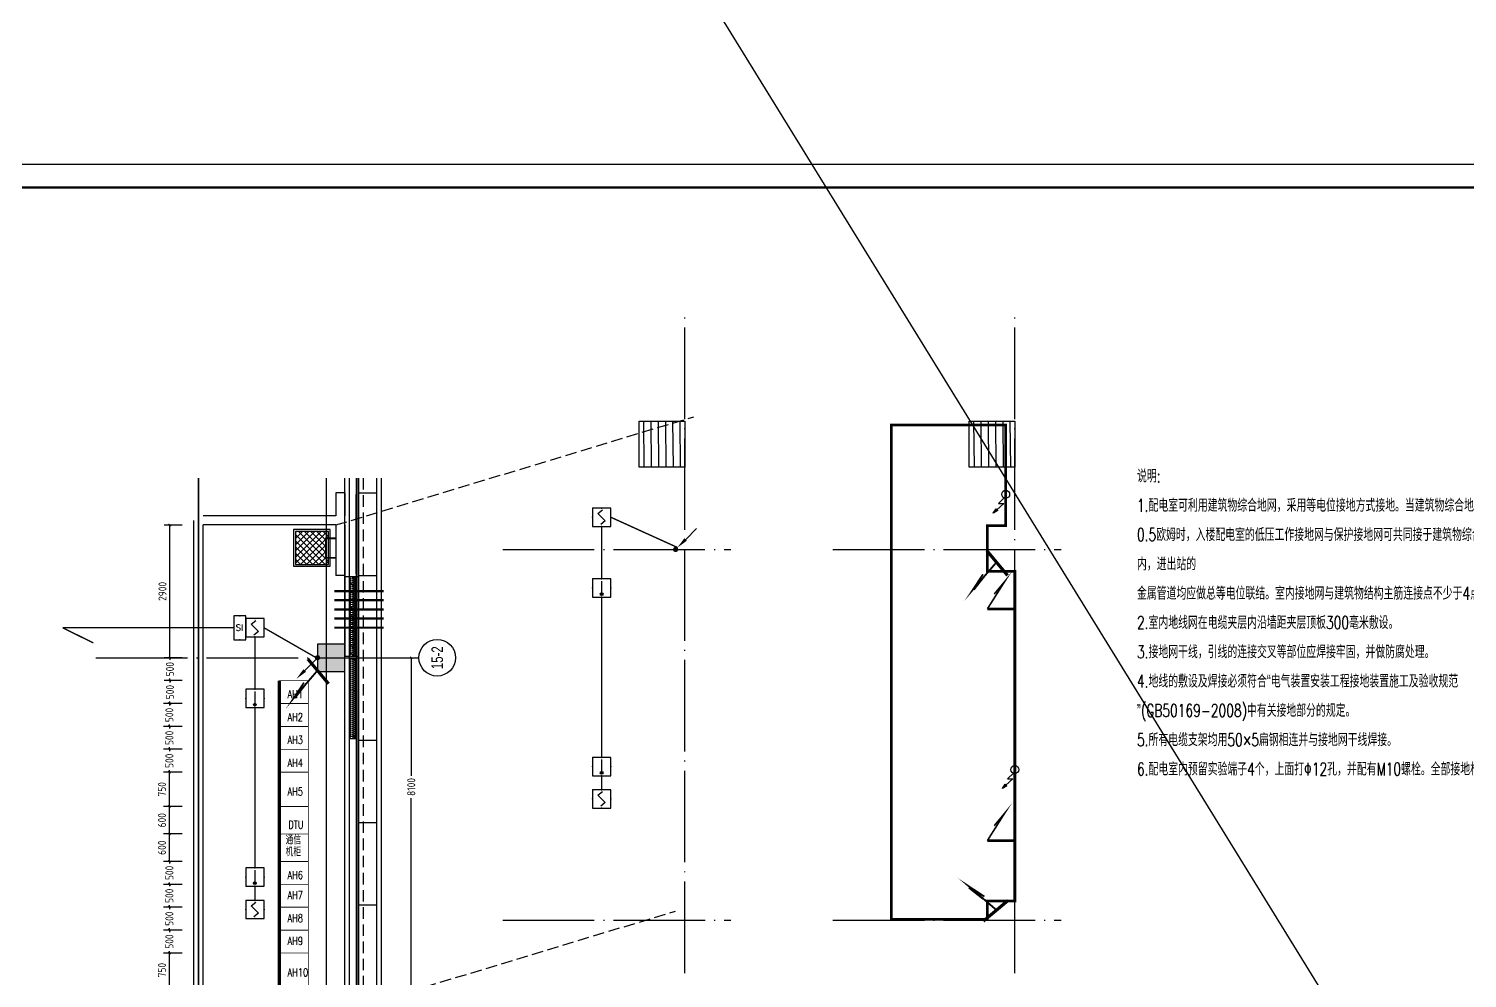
# Model space of a CAD drawing. Extents: x 115799 to 952918, y -190076 to 200966.
# Drawn here: x 905114 to 936560, y 90448 to 111188 of the extents above; entities that cross this region are included whole.
import ezdxf
from ezdxf.enums import TextEntityAlignment as Align

# ---------------------------------------------------------------- set-up
doc = ezdxf.new("R2010")
doc.units = 0
doc.header["$LTSCALE"] = 1000
doc.header["$MEASUREMENT"] = 0
for name, pattern in [('$0$DASH', [0.35, 0.25, -0.1]), ('CACHE', [0.375, 0.25, -0.125]), ('CENTER', [2, 1.25, -0.25, 0.25, -0.25]), ('DASHDOT', [1, 0.5, -0.25, 0, -0.25]), ('DIVIDE', [1.25, 0.5, -0.25, 0, -0.25, 0, -0.25]), ('DOTE', [2.42, 2, -0.2, 0.02, -0.2])]:
    doc.linetypes.add(name, pattern=pattern)
for name, color, linetype in [('00-图签', 7, 'Continuous'), ('01-标注_尺寸', 124, 'Continuous'), ('01-标注_轴线坐标', 132, 'Continuous'), ('02-TEXT_轴号', 7, 'Continuous'), ('15#楼幕墙$0$A-C_玻璃幕墙', 140, 'Continuous'), ('15#楼幕墙$0$A-TECH_结构', 21, 'Continuous'), ('15#楼幕墙$0$A-金属背板', 30, 'Continuous'), ('A-O_散水', 134, 'Continuous'), ('A-TECH_结构', 21, 'Continuous'), ('A_AXIS-轴线', 1, 'DOTE'), ('A_STR-砌块墙', 121, 'Continuous'), ('A_STR-砼柱', 51, 'Continuous'), ('AXIS_TEXT', 7, 'Continuous'), ('C', 4, 'DASHDOT'), ('CZX', 60, 'Continuous'), ('EQUIP-消防', 3, 'Continuous'), ('GDXT', 3, 'Continuous'), ('GRD', 12, 'Continuous'), ('LGTDIM', 7, 'Continuous'), ('LVTRY', 6, 'Continuous'), ('LWIRE', 4, 'Continuous'), ('PUB_HATCH', 8, 'Continuous'), ('WINDOW', 2, 'Continuous'), ('WIRE-消防', 1, 'TG_FS'), ('WIRE-消防电源', 2, 'TG_FC'), ('接地', 4, 'Continuous'), ('看线', 241, 'Continuous'), ('集水坑&', 6, 'Continuous')]:
    doc.layers.add(name, color=color, linetype=linetype)
doc.layers.add('00-防烟分区', color=152, linetype='Continuous', plot=False)
doc.layers.add('000套内', color=226, linetype='Continuous', lineweight=30, plot=False)
doc.layers.add('biaozhu', color=7, linetype='Continuous', lineweight=13)
doc.layers.add('ddl0.25', color=6, linetype='Continuous', lineweight=25)
doc.styles.add('_TCH_AXIS', font='')
doc.styles.add('_TEL_DIM', font='SIMPLEX.shx', dxfattribs={"width": 0.8, "height": 3.5, "bigfont": 'jd.shx'})
doc.styles.add('COMPLEX', font='COMPLEX')
doc.styles.get("Standard").update_dxf_attribs({"font": 'gbenor.shx', "bigfont": 'gbcbig.shx'})
doc.styles.add('TG_LINETYPE', font='SIMPLEX', dxfattribs={"width": 0.8, "height": 3, "bigfont": 'HZTXT'})
doc.styles.add('长仿宋', font='complex.shx', dxfattribs={"width": 0.7, "bigfont": 'jd.shx'})
doc.styles.get('_TCH_AXIS').set_extended_font_data('FZXiHei I-Z08S')
doc.linetypes.add('TG_FC', pattern='A,2,-0.6,["FC",TG_LINETYPE,S=0.1,R=0,X=-0.52,Y=-0.15],0', length=2.6)
doc.linetypes.add('TG_FS', pattern='A,2,-0.6,["FS",TG_LINETYPE,S=0.1,R=0,X=-0.52,Y=-0.15],0', length=2.6)
doc.dimstyles.get("Standard").update_dxf_attribs({"dimscale": 100, "dimtxt": 3.5, "dimasz": 1, "dimexe": 2.5, "dimexo": 3, "dimgap": 1.5, "dimtad": 1, "dimdec": 0, "dimzin": 0, "dimdsep": 46, "dimtxsty": 'Standard', "dimblk": 'ARCHTICK', "dimcen": 0.09, "dimadec": 0, "dimazin": 0, "dimtfac": 1, "dimtdec": 0, "dimtix": 1, "dimtmove": 2, "dimatfit": 3, "dimfxl": 0, "dimtolj": 1, "dimtzin": 0, "dimarcsym": 0})
pattern_1 = [(315, (923317.25, 1495294.82), (67.351921, 67.351921), []), (45, (923317.25, 1495294.82), (-67.351921, 67.351921), [])]

# ---------------------------------------------------------------- blocks, each defined once
blk = doc.blocks.new('_FZH')
blk.add_lwpolyline([(-0.5, -0.5), (0.5, -0.5), (0.5, 0.5), (-0.5, 0.5)], close=True)
at = {"layer": 'PUB_HATCH'}
blk.add_solid([(-0.5, -0.5), (0.5, -0.5), (-0.5, 0.5), (0.5, 0.5)], dxfattribs=at)
blk = doc.blocks.new('_AXISO')
blk.add_circle((0, 0), 0.5)
at = {"layer": 'AXIS_TEXT', "style": 'COMPLEX', "width": 1.041667}
blk.add_attdef('A', text='', height=0.56, dxfattribs=at).set_placement((-0.25, -0.28), (0.25, -0.28), align=Align.FIT)
blk = doc.blocks.new('15#楼幕墙$0$$LinePat$岩棉板')
at = {"color": 0}
for p, q in [((0, -17), (12, -67)), ((12, -67), (24, -17))]:
    blk.add_line(p, q, dxfattribs=at)
for centre, start, end in [((12, -17), 0, 180), ((0, -67), 270, 0), ((24, -67), 180, 270)]:
    blk.add_arc(centre, 12, start, end, dxfattribs=at)
at = {"layer": 'Defpoints'}
blk.add_point((0, 0), dxfattribs=at)
at = {"layer": 'Defpoints', "color": 0}
blk.add_point((24, -84), dxfattribs=at)
blk = doc.blocks.new('15#楼幕墙$0$保温板')
blk.add_lwpolyline([(0, 20), (1735, 20), (1735, 170), (0, 170)], close=True)
at = {"color": 8, "xscale": 1.80729166516059, "yscale": 1.782568518697715, "zscale": 1.782568518697715}
for p in [(0, 170), (43.375, 170), (86.75, 170), (130.125, 170), (173.5, 170), (216.875, 170), (260.25, 170), (303.625, 170), (347, 170), (390.375, 170), (433.75, 170), (477.125, 170), (520.5, 170), (563.875, 170), (607.25, 170), (650.625, 170), (694, 170), (737.375, 170), (780.75, 170), (824.125, 170), (867.5, 170), (910.875, 170), (954.25, 170), (997.625, 170), (1041, 170), (1084.375, 170), (1127.75, 170), (1171.125, 170), (1214.5, 170), (1257.875, 170), (1301.25, 170), (1344.625, 170), (1388, 170), (1431.375, 170), (1474.75, 170), (1518.125, 170), (1561.5, 170), (1604.875, 170), (1648.25, 170), (1691.625, 170)]:
    blk.add_blockref('15#楼幕墙$0$$LinePat$岩棉板', p, dxfattribs=at)
blk = doc.blocks.new('15#楼幕墙$0$百叶窗-1')
h = blk.add_hatch()
h.set_pattern_fill('ANSI31', color=0, scale=50)
h.set_pattern_definition([(45, (-453853.54, 107861.506), (-56.126601, 56.126601), [])])
h.paths.add_polyline_path([(800, 100), (800, 200), (-350, 200), (-350, 100)])
at = {"color": 0}
blk.add_lwpolyline([(-350, 0), (800, 0), (800, 300), (-350, 300)], close=True, dxfattribs=at)
for points in [[(800, 200), (-350, 200)], [(800, 100), (-350, 100)]]:
    blk.add_lwpolyline(points, dxfattribs=at)
blk = doc.blocks.new('_ArchTick')
at = {"color": 0, "linetype": 'ByBlock', "const_width": 0.4}
blk.add_lwpolyline([(-0.5, -0.5), (0.5, 0.5)], dxfattribs=at)
blk = doc.blocks.new('*D129')
at = {"color": 0, "lineweight": -2, "transparency": 16777216}
for p, q in [((912976, 97448), (913601, 97448)), ((913476, 97448), (913476, 94869)), ((913476, 89348), (913476, 94384)), ((912976, 89348), (913601, 89348))]:
    blk.add_line(p, q, dxfattribs=at)
at = {"layer": 'Defpoints', "color": 0, "transparency": 16777216}
for p in [(912826, 97448), (913476, 97448), (912826, 89348)]:
    blk.add_point(p, dxfattribs=at)
at = {"color": 0, "lineweight": -2, "transparency": 16777216, "xscale": 50, "yscale": 50, "zscale": 50}
for p, rotation in [((913476, 97448), 90), ((913476, 89348), 270)]:
    blk.add_blockref('_ArchTick', p, dxfattribs=dict(at, rotation=rotation))
at = {"color": 0, "transparency": 16777216, "insert": (913476, 94626), "char_height": 175, "attachment_point": 5, "rotation": 90}
blk.add_mtext('\\A1;8100', dxfattribs=at)
blk = doc.blocks.new('人孔')
at = {"layer": 'LVTRY'}
h = blk.add_hatch(dxfattribs=at)
h.set_pattern_fill('ANSI37', color=0, scale=30, angle=-90, style=0)
h.set_pattern_definition(pattern_1)
h.paths.add_polyline_path([(1451379, 353312), (1451379, 352592), (1451519, 352592), (1451519, 352657), (1451960, 352657), (1451960, 352592), (1452099, 352592), (1452099, 353312)])
h = blk.add_hatch(dxfattribs=at)
h.set_pattern_fill('ANSI37', color=0, scale=30, angle=-90, style=0)
h.set_pattern_definition(pattern_1)
h.paths.add_polyline_path([(1451379, 353312), (1451379, 352592), (1451519, 352592), (1451519, 352657), (1451960, 352657), (1451960, 352592), (1452099, 352592), (1452099, 353312)])
at = {"layer": 'LVTRY', "color": 0}
for p, q in [((1451519, 352657), (1451519, 352430)), ((1451519, 352657), (1451960, 352657)), ((1451519, 352657), (1451519, 352430)), ((1451519, 352657), (1451960, 352657)), ((1451532, 352645), (1451532, 352430)), ((1451532, 352645), (1451947, 352645)), ((1451532, 352645), (1451532, 352430)), ((1451532, 352645), (1451947, 352645)), ((1451947, 352645), (1451947, 352430)), ((1451947, 352645), (1451947, 352430)), ((1451960, 352657), (1451960, 352430)), ((1451960, 352657), (1451960, 352430))]:
    blk.add_line(p, q, dxfattribs=at)
for points in [[(1452139, 353352), (1452139, 352552), (1451339, 352552), (1451339, 353352)], [(1452139, 353352), (1452139, 352552), (1451339, 352552), (1451339, 353352)], [(1452099, 353312), (1452099, 352592), (1451379, 352592), (1451379, 353312)], [(1452099, 353312), (1452099, 352592), (1451379, 352592), (1451379, 353312)]]:
    blk.add_lwpolyline(points, close=True, dxfattribs=at)
blk = doc.blocks.new('*D132')
at = {"color": 0, "lineweight": -2, "transparency": 16777216}
for p, q in [((908471, 90998), (908063, 90998)), ((908188, 90248), (908188, 90998)), ((908471, 90248), (908063, 90248))]:
    blk.add_line(p, q, dxfattribs=at)
at = {"layer": 'Defpoints', "color": 0, "transparency": 16777216}
for p in [(908188, 90998), (908621, 90998), (908621, 90248)]:
    blk.add_point(p, dxfattribs=at)
at = {"color": 0, "lineweight": -2, "transparency": 16777216, "xscale": 50, "yscale": 50, "zscale": 50}
for p, rotation in [((908188, 90998), 90), ((908188, 90248), 270)]:
    blk.add_blockref('_ArchTick', p, dxfattribs=dict(at, rotation=rotation))
at = {"color": 0, "transparency": 16777216, "insert": (908025, 90624), "char_height": 175, "attachment_point": 5, "rotation": 90}
blk.add_mtext('\\A1;750', dxfattribs=at)
blk = doc.blocks.new('*D133')
at = {"color": 0, "lineweight": -2, "transparency": 16777216}
for p, q in [((908471, 91498), (908063, 91498)), ((908188, 91498), (908188, 91455)), ((908471, 90998), (908063, 90998)), ((908188, 90998), (908188, 91042))]:
    blk.add_line(p, q, dxfattribs=at)
at = {"layer": 'Defpoints', "color": 0, "transparency": 16777216}
for p in [(908188, 91498), (908621, 91498), (908621, 90998)]:
    blk.add_point(p, dxfattribs=at)
at = {"color": 0, "lineweight": -2, "transparency": 16777216, "xscale": 50, "yscale": 50, "zscale": 50}
for p, rotation in [((908188, 91498), 90), ((908188, 90998), 270)]:
    blk.add_blockref('_ArchTick', p, dxfattribs=dict(at, rotation=rotation))
at = {"color": 0, "transparency": 16777216, "insert": (908188, 91248), "char_height": 175, "attachment_point": 5, "rotation": 90}
blk.add_mtext('\\A1;500', dxfattribs=at)
blk = doc.blocks.new('*D134')
at = {"color": 0, "lineweight": -2, "transparency": 16777216}
for p, q in [((908471, 91998), (908063, 91998)), ((908188, 91998), (908188, 91955)), ((908188, 91498), (908188, 91542)), ((908471, 91498), (908063, 91498))]:
    blk.add_line(p, q, dxfattribs=at)
at = {"layer": 'Defpoints', "color": 0, "transparency": 16777216}
for p in [(908188, 91998), (908621, 91998), (908621, 91498)]:
    blk.add_point(p, dxfattribs=at)
at = {"color": 0, "lineweight": -2, "transparency": 16777216, "xscale": 50, "yscale": 50, "zscale": 50}
for p, rotation in [((908188, 91998), 90), ((908188, 91498), 270)]:
    blk.add_blockref('_ArchTick', p, dxfattribs=dict(at, rotation=rotation))
at = {"color": 0, "transparency": 16777216, "insert": (908188, 91748), "char_height": 175, "attachment_point": 5, "rotation": 90}
blk.add_mtext('\\A1;500', dxfattribs=at)
blk = doc.blocks.new('*D135')
at = {"color": 0, "lineweight": -2, "transparency": 16777216}
for p, q in [((908471, 92498), (908063, 92498)), ((908188, 92498), (908188, 92455)), ((908471, 91998), (908063, 91998)), ((908188, 91998), (908188, 92042))]:
    blk.add_line(p, q, dxfattribs=at)
at = {"layer": 'Defpoints', "color": 0, "transparency": 16777216}
for p in [(908188, 92498), (908621, 92498), (908621, 91998)]:
    blk.add_point(p, dxfattribs=at)
at = {"color": 0, "lineweight": -2, "transparency": 16777216, "xscale": 50, "yscale": 50, "zscale": 50}
for p, rotation in [((908188, 92498), 90), ((908188, 91998), 270)]:
    blk.add_blockref('_ArchTick', p, dxfattribs=dict(at, rotation=rotation))
at = {"color": 0, "transparency": 16777216, "insert": (908188, 92248), "char_height": 175, "attachment_point": 5, "rotation": 90}
blk.add_mtext('\\A1;500', dxfattribs=at)
blk = doc.blocks.new('*D136')
at = {"color": 0, "lineweight": -2, "transparency": 16777216}
for p, q in [((908471, 92998), (908063, 92998)), ((908188, 92998), (908188, 92955)), ((908471, 92498), (908063, 92498)), ((908188, 92498), (908188, 92542))]:
    blk.add_line(p, q, dxfattribs=at)
at = {"layer": 'Defpoints', "color": 0, "transparency": 16777216}
for p in [(908188, 92998), (908621, 92998), (908621, 92498)]:
    blk.add_point(p, dxfattribs=at)
at = {"color": 0, "lineweight": -2, "transparency": 16777216, "xscale": 50, "yscale": 50, "zscale": 50}
for p, rotation in [((908188, 92998), 90), ((908188, 92498), 270)]:
    blk.add_blockref('_ArchTick', p, dxfattribs=dict(at, rotation=rotation))
at = {"color": 0, "transparency": 16777216, "insert": (908188, 92748), "char_height": 175, "attachment_point": 5, "rotation": 90}
blk.add_mtext('\\A1;500', dxfattribs=at)
blk = doc.blocks.new('*D137')
at = {"color": 0, "lineweight": -2, "transparency": 16777216}
for p, q in [((908471, 93598), (908063, 93598)), ((908188, 92998), (908188, 93598)), ((908471, 92998), (908063, 92998))]:
    blk.add_line(p, q, dxfattribs=at)
at = {"layer": 'Defpoints', "color": 0, "transparency": 16777216}
for p in [(908188, 93598), (908621, 93598), (908621, 92998)]:
    blk.add_point(p, dxfattribs=at)
at = {"color": 0, "lineweight": -2, "transparency": 16777216, "xscale": 50, "yscale": 50, "zscale": 50}
for p, rotation in [((908188, 93598), 90), ((908188, 92998), 270)]:
    blk.add_blockref('_ArchTick', p, dxfattribs=dict(at, rotation=rotation))
at = {"color": 0, "transparency": 16777216, "insert": (908025, 93299), "char_height": 175, "attachment_point": 5, "rotation": 90}
blk.add_mtext('\\A1;600', dxfattribs=at)
blk = doc.blocks.new('*D138')
at = {"color": 0, "lineweight": -2, "transparency": 16777216}
for p, q in [((908471, 94198), (908063, 94198)), ((908188, 93598), (908188, 94198)), ((908471, 93598), (908063, 93598))]:
    blk.add_line(p, q, dxfattribs=at)
at = {"layer": 'Defpoints', "color": 0, "transparency": 16777216}
for p in [(908188, 94198), (908621, 94198), (908621, 93598)]:
    blk.add_point(p, dxfattribs=at)
at = {"color": 0, "lineweight": -2, "transparency": 16777216, "xscale": 50, "yscale": 50, "zscale": 50}
for p, rotation in [((908188, 94198), 90), ((908188, 93598), 270)]:
    blk.add_blockref('_ArchTick', p, dxfattribs=dict(at, rotation=rotation))
at = {"color": 0, "transparency": 16777216, "insert": (908025, 93899), "char_height": 175, "attachment_point": 5, "rotation": 90}
blk.add_mtext('\\A1;600', dxfattribs=at)
blk = doc.blocks.new('*D139')
at = {"color": 0, "lineweight": -2, "transparency": 16777216}
for p, q in [((908471, 94948), (908063, 94948)), ((908188, 94198), (908188, 94948)), ((908471, 94198), (908063, 94198))]:
    blk.add_line(p, q, dxfattribs=at)
at = {"layer": 'Defpoints', "color": 0, "transparency": 16777216}
for p in [(908188, 94948), (908621, 94948), (908621, 94198)]:
    blk.add_point(p, dxfattribs=at)
at = {"color": 0, "lineweight": -2, "transparency": 16777216, "xscale": 50, "yscale": 50, "zscale": 50}
for p, rotation in [((908188, 94948), 90), ((908188, 94198), 270)]:
    blk.add_blockref('_ArchTick', p, dxfattribs=dict(at, rotation=rotation))
at = {"color": 0, "transparency": 16777216, "insert": (908025, 94574), "char_height": 175, "attachment_point": 5, "rotation": 90}
blk.add_mtext('\\A1;750', dxfattribs=at)
blk = doc.blocks.new('*D140')
at = {"color": 0, "lineweight": -2, "transparency": 16777216}
for p, q in [((908471, 95448), (908063, 95448)), ((908188, 95448), (908188, 95405)), ((908188, 94948), (908188, 94992)), ((908471, 94948), (908063, 94948))]:
    blk.add_line(p, q, dxfattribs=at)
at = {"layer": 'Defpoints', "color": 0, "transparency": 16777216}
for p in [(908188, 95448), (908621, 95448), (908621, 94948)]:
    blk.add_point(p, dxfattribs=at)
at = {"color": 0, "lineweight": -2, "transparency": 16777216, "xscale": 50, "yscale": 50, "zscale": 50}
for p, rotation in [((908188, 95448), 90), ((908188, 94948), 270)]:
    blk.add_blockref('_ArchTick', p, dxfattribs=dict(at, rotation=rotation))
at = {"color": 0, "transparency": 16777216, "insert": (908188, 95198), "char_height": 175, "attachment_point": 5, "rotation": 90}
blk.add_mtext('\\A1;500', dxfattribs=at)
blk = doc.blocks.new('*D141')
at = {"color": 0, "lineweight": -2, "transparency": 16777216}
for p, q in [((908471, 95948), (908063, 95948)), ((908188, 95948), (908188, 95905)), ((908471, 95448), (908063, 95448)), ((908188, 95448), (908188, 95492))]:
    blk.add_line(p, q, dxfattribs=at)
at = {"layer": 'Defpoints', "color": 0, "transparency": 16777216}
for p in [(908188, 95948), (908621, 95948), (908621, 95448)]:
    blk.add_point(p, dxfattribs=at)
at = {"color": 0, "lineweight": -2, "transparency": 16777216, "xscale": 50, "yscale": 50, "zscale": 50}
for p, rotation in [((908188, 95948), 90), ((908188, 95448), 270)]:
    blk.add_blockref('_ArchTick', p, dxfattribs=dict(at, rotation=rotation))
at = {"color": 0, "transparency": 16777216, "insert": (908188, 95698), "char_height": 175, "attachment_point": 5, "rotation": 90}
blk.add_mtext('\\A1;500', dxfattribs=at)
blk = doc.blocks.new('*D142')
at = {"color": 0, "lineweight": -2, "transparency": 16777216}
for p, q in [((908471, 96448), (908062, 96448)), ((908187, 96448), (908187, 96405)), ((908471, 95948), (908062, 95948)), ((908187, 95948), (908187, 95992))]:
    blk.add_line(p, q, dxfattribs=at)
at = {"layer": 'Defpoints', "color": 0, "transparency": 16777216}
for p in [(908187, 96448), (908621, 96448), (908621, 95948)]:
    blk.add_point(p, dxfattribs=at)
at = {"color": 0, "lineweight": -2, "transparency": 16777216, "xscale": 50, "yscale": 50, "zscale": 50}
for p, rotation in [((908187, 96448), 90), ((908187, 95948), 270)]:
    blk.add_blockref('_ArchTick', p, dxfattribs=dict(at, rotation=rotation))
at = {"color": 0, "transparency": 16777216, "insert": (908187, 96198), "char_height": 175, "attachment_point": 5, "rotation": 90}
blk.add_mtext('\\A1;500', dxfattribs=at)
blk = doc.blocks.new('*D143')
at = {"color": 0, "lineweight": -2, "transparency": 16777216}
for p, q in [((908471, 96948), (908075, 96948)), ((908200, 96948), (908200, 96905)), ((908471, 96448), (908075, 96448)), ((908200, 96448), (908200, 96492))]:
    blk.add_line(p, q, dxfattribs=at)
at = {"layer": 'Defpoints', "color": 0, "transparency": 16777216}
for p in [(908200, 96948), (908621, 96948), (908621, 96448)]:
    blk.add_point(p, dxfattribs=at)
at = {"color": 0, "lineweight": -2, "transparency": 16777216, "xscale": 50, "yscale": 50, "zscale": 50}
for p, rotation in [((908200, 96948), 90), ((908200, 96448), 270)]:
    blk.add_blockref('_ArchTick', p, dxfattribs=dict(at, rotation=rotation))
at = {"color": 0, "transparency": 16777216, "insert": (908200, 96698), "char_height": 175, "attachment_point": 5, "rotation": 90}
blk.add_mtext('\\A1;500', dxfattribs=at)
blk = doc.blocks.new('*D144')
at = {"color": 0, "lineweight": -2, "transparency": 16777216}
for p, q in [((908471, 97449), (908075, 97449)), ((908200, 97449), (908200, 97405)), ((908471, 96948), (908075, 96948)), ((908200, 96948), (908200, 96992))]:
    blk.add_line(p, q, dxfattribs=at)
at = {"layer": 'Defpoints', "color": 0, "transparency": 16777216}
for p in [(908200, 97449), (908621, 97449), (908621, 96948)]:
    blk.add_point(p, dxfattribs=at)
at = {"color": 0, "lineweight": -2, "transparency": 16777216, "xscale": 50, "yscale": 50, "zscale": 50}
for p, rotation in [((908200, 97449), 90), ((908200, 96948), 270)]:
    blk.add_blockref('_ArchTick', p, dxfattribs=dict(at, rotation=rotation))
at = {"color": 0, "transparency": 16777216, "insert": (908200, 97199), "char_height": 175, "attachment_point": 5, "rotation": 90}
blk.add_mtext('\\A1;500', dxfattribs=at)
blk = doc.blocks.new('*D145')
at = {"color": 0, "lineweight": -2, "transparency": 16777216}
for p, q in [((908471, 100348), (908075, 100348)), ((908200, 97449), (908200, 100348)), ((908471, 97449), (908075, 97449))]:
    blk.add_line(p, q, dxfattribs=at)
at = {"layer": 'Defpoints', "color": 0, "transparency": 16777216}
for p in [(908200, 100348), (908621, 100348), (908621, 97449)]:
    blk.add_point(p, dxfattribs=at)
at = {"color": 0, "lineweight": -2, "transparency": 16777216, "xscale": 50, "yscale": 50, "zscale": 50}
for p, rotation in [((908200, 100348), 90), ((908200, 97449), 270)]:
    blk.add_blockref('_ArchTick', p, dxfattribs=dict(at, rotation=rotation))
at = {"color": 0, "transparency": 16777216, "insert": (908037, 98898), "char_height": 175, "attachment_point": 5, "rotation": 90}
blk.add_mtext('\\A1;2900', dxfattribs=at)
blk = doc.blocks.new('$Equip$00002649')
for p, q in [((-0.5, 0.5), (-0.5, -0.5)), ((0.5, 0.5), (-0.5, 0.5)), ((-0.2, 0.2), (0.05, 0.4)), ((0, 0), (-0.2, 0.2)), ((0, 0), (0.2, -0.2)), ((0.5, -0.5), (0.5, 0.5)), ((-0.5, -0.5), (0.5, -0.5)), ((0.2, -0.2), (-0.05, -0.4))]:
    blk.add_line(p, q)
at = {"const_width": 0.04}
blk.add_lwpolyline([(-0.5, 0.5), (0.5, 0.5), (0.5, -0.5), (-0.5, -0.5), (-0.5, 0.5), (0.5, 0.5)], dxfattribs=at)
for p in [(-0.5, 0), (0, 0.5), (0.5, 0), (0, -0.5)]:
    blk.add_point(p)
at = {"color": 7, "flags": 1}
for tag, height, p in [('A', 0.00002, (0, 0)), ('B', 0.4, (0.762, -0.208))]:
    blk.add_attdef(tag, text='', height=height, dxfattribs=at).set_placement(p, align=Align.MIDDLE_CENTER)
blk = doc.blocks.new('$Equip$00002648')
for p, q in [((-0.5, 0.5), (-0.5, -0.5)), ((0.5, 0.5), (-0.5, 0.5)), ((0, 0.375), (0, -0.412)), ((0.5, -0.5), (0.5, 0.5)), ((-0.5, -0.5), (0.5, -0.5))]:
    blk.add_line(p, q)
at = {"const_width": 0.04}
blk.add_lwpolyline([(-0.5, 0.5), (0.5, 0.5), (0.5, -0.5), (-0.5, -0.5), (-0.5, 0.5), (0.5, 0.5)], dxfattribs=at)
blk.add_circle((0, -0.338), 0.075)
for p in [(-0.5, 0), (0, 0.5), (0.5, 0), (0, -0.5)]:
    blk.add_point(p)
for points in [[(-0.065, -0.3), (0.065, -0.3), (-0.075, -0.338), (0.075, -0.338)], [(-0.065, -0.375), (0.065, -0.375), (-0.075, -0.338), (0.075, -0.338)], [(-0.038, -0.273), (0.037, -0.273), (-0.065, -0.3), (0.065, -0.3)], [(-0.038, -0.402), (0.037, -0.402), (-0.065, -0.375), (0.065, -0.375)], [(0, -0.263), (0, -0.263), (-0.038, -0.273), (0.037, -0.273)], [(0, -0.412), (0, -0.412), (-0.038, -0.402), (0.037, -0.402)]]:
    blk.add_solid(points)
at = {"color": 7, "flags": 1}
for tag, height, p in [('A', 0.00002, (0, 0)), ('B', 0.4, (0.762, -0.208))]:
    blk.add_attdef(tag, text='', height=height, dxfattribs=at).set_placement(p, align=Align.MIDDLE_CENTER)
blk = doc.blocks.new('$equip$00002466')
for p, q in [((-0.65, 0.65), (-0.65, 0)), ((0.65, 0.65), (-0.65, 0.65)), ((-0.65, 0), (0.65, 0)), ((0.65, 0), (0.65, 0.65))]:
    blk.add_line(p, q)
at = {"const_width": 0.04}
blk.add_lwpolyline([(-0.65, 0.65), (-0.65, 0), (0.65, 0), (0.65, 0.65), (-0.65, 0.65), (-0.65, 0)], dxfattribs=at)
for p in [(-0.65, 0.325), (0, 0.65), (0.65, 0.325), (0, 0)]:
    blk.add_point(p)
at = {"color": 7, "style": '_TEL_DIM'}
blk.add_attdef('$TEXT$', text='', height=0.34, dxfattribs=at).set_placement((0.006, 0.343), align=Align.MIDDLE_CENTER)
at = {"color": 7, "style": '_TEL_DIM', "flags": 1}
blk.add_attdef('A', text='', height=0.00002, dxfattribs=at).set_placement((0, 0), align=Align.MIDDLE_CENTER)
blk = doc.blocks.new('$TelecSys$00000078')
for p, q in [((1.15, 1.15), (0.55, 0.55)), ((0.104, 0.104), (0.104, 0.104)), ((-0.104, -0.104), (-0.104, -0.104))]:
    blk.add_line(p, q)
at = {"const_width": 0.142}
blk.add_lwpolyline([(-0.071, 0, 1), (0.071, 0, 1)], format="xyb", close=True, dxfattribs=at)
blk.add_solid([(0.62, 0.48), (0.48, 0.62), (0.1, 0.1)])
at = {"width": 0.8, "flags": 9}
blk.add_attdef('A', (0, 0), '', height=0.00002, dxfattribs=at)
blk = doc.blocks.new('$TelecSys$00000080')
for p, q in [((-0.7, -0.7), (0, 0)), ((0.104, 0.104), (0.104, 0.104)), ((-0.104, -0.104), (-0.104, -0.104))]:
    blk.add_line(p, q)
at = {"const_width": 0.142}
blk.add_lwpolyline([(0.071, 0, 1), (-0.071, 0, 1)], format="xyb", close=True, dxfattribs=at)
blk.add_solid([(-0.63, -0.77), (-0.77, -0.63), (-1.15, -1.15)])
at = {"width": 0.8, "flags": 9}
blk.add_attdef('A', (0, 0), '', height=0.00002, rotation=180, dxfattribs=at)
blk = doc.blocks.new('A$C202D1A0E')
at = {"layer": 'LGTDIM', "color": 1, "linetype": 'Continuous'}
blk.add_line((9.23, 6.58), (5.73, 4.92), dxfattribs=at)
at = {"layer": 'LGTDIM', "color": 1, "linetype": 'Continuous', "const_width": 0.4}
blk.add_lwpolyline([(2.26, 3.21), (9.27, 6.88), (5.51, 5.5)], dxfattribs=at)
at = {"layer": 'WINDOW', "const_width": 0.7}
blk.add_lwpolyline([(0.28, 5.84), (4.53, 0.21)], dxfattribs=at)
blk = doc.blocks.new('试验端子')
at = {"layer": 'GRD', "linetype": 'Continuous', "ltscale": 1000}
h = blk.add_hatch(dxfattribs=at)
h.set_pattern_fill('ANSI32', angle=210.1836, style=0)
h.set_pattern_definition([(255.183623, (268201.1554, 119654.09475), (0.3625313754, -0.095895786), []), (255.183623, (268201.0026, 119654.00587), (0.3625313754, -0.095895786), [])])
h.paths.add_polyline_path([(271933, 102404), (271969, 102369), (272031, 102461)])
at = {"layer": 'GRD', "color": 7, "linetype": 'Continuous', "ltscale": 1000}
for p, q in [((271789, 102129), (271918, 102251)), ((271802, 102251), (271951, 102386)), ((271933, 102404), (272031, 102461)), ((271969, 102369), (271933, 102404)), ((272031, 102461), (271969, 102369))]:
    blk.add_line(p, q, dxfattribs=at)
at = {"layer": 'GRD', "color": 7, "linetype": 'CENTER', "ltscale": 1000}
blk.add_line((271918, 102251), (271802, 102251), dxfattribs=at)
at = {"layer": 'GRD', "color": 7, "linetype": 'Continuous', "ltscale": 1000}
blk.add_circle((271758, 102048), 87, dxfattribs=at)

msp = doc.modelspace()

# ---------------------------------------------------------------- hatches: boundary and pattern name
at = {"layer": '集水坑&', "linetype": 'Continuous'}
h = msp.add_hatch(dxfattribs=at)
h.set_pattern_fill('ANSI31', color=256, scale=100, angle=405.52075)
h.set_pattern_definition([(90.52075, (944791.36, 116257.52), (-158.74344, -1.4428), [])])
h.paths.add_polyline_path([(918455, 101614.5), (918455, 102614.5), (919455, 102614.5), (919455, 101614.5)])
h = msp.add_hatch(dxfattribs=at)
h.set_pattern_fill('ANSI31', color=256, scale=100, angle=405.52075)
h.set_pattern_definition([(90.52075, (952006.36, 116257.52), (-158.74344, -1.4428), [])])
h.paths.add_polyline_path([(925670, 101614.5), (925670, 102614.5), (926670, 102614.5), (926670, 101614.5)])

# ---------------------------------------------------------------- linework, layer by layer
msp.add_line((873029.5, 187956), (952917.5, 58510))
at = {"color": 8, "linetype": '$0$DASH'}
for p, q in [((911826.1, 100348.5), (919655, 102714.5)), ((911426.1, 89548.5), (919255, 91914.5))]:
    msp.add_line(p, q, dxfattribs=at)
for points in [[(912726, 88248.4), (912726, 101372.7)], [(912326, 101048.5), (912726, 101048.5)], [(912326, 99248.5), (912726, 99248.5)], [(912326, 97448.5), (912726, 97448.5)], [(912326, 95648.5), (912726, 95648.5)], [(912326, 93848.5), (912726, 93848.5)], [(912326, 92048.5), (912726, 92048.5)]]:
    msp.add_lwpolyline(points)
at = {"layer": '00-图签'}
msp.add_lwpolyline([(939344.5, 78521), (939344.5, 108221), (886794.5, 108221), (886794.5, 78521)], close=True, dxfattribs=at)
at = {"layer": '00-图签', "const_width": 50}
msp.add_lwpolyline([(938844.5, 79021), (938844.5, 107721), (888044.5, 107721), (888044.5, 79021)], close=True, dxfattribs=at)
at = {"layer": '00-防烟分区'}
msp.add_lwpolyline([(906976.1, 88798.5), (908826.1, 88798.5), (908826.1, 101372.7)], dxfattribs=at)
at = {"layer": '000套内'}
msp.add_lwpolyline([(908826.1, 101372.7), (908826.1, 88798.5), (906976.1, 88798.5)], dxfattribs=at)
at = {"layer": '01-标注_尺寸'}
msp.add_line((911626.2, 89348.5), (911626.2, 101372.7), dxfattribs=at)
at = {"layer": '01-标注_轴线坐标'}
msp.add_line((913126.1, 97448.6), (913642.9, 97448.6), dxfattribs=at)
at = {"layer": '15#楼幕墙$0$A-C_玻璃幕墙'}
for points in [[(910296.1, 88948.5), (912026, 88948.5), (912026, 101372.7)], [(910848.5, 88848.5), (912126, 88848.5), (912126, 101372.7)], [(910848.5, 88648.5), (912326, 88648.5), (912326, 101372.7)], [(910848.5, 88698.5), (912276, 88698.5), (912276, 101372.7)]]:
    msp.add_lwpolyline(points, dxfattribs=at)
at = {"layer": '15#楼幕墙$0$A-TECH_结构'}
msp.add_lwpolyline([(906976.1, 88698.5), (912276, 88698.5), (912276, 101372.7)], dxfattribs=at)
at = {"layer": '15#楼幕墙$0$A-金属背板'}
msp.add_lwpolyline([(912276, 99281), (912276, 101016), (912266, 101016), (912266, 99281)], close=True, dxfattribs=at)
at = {"layer": 'A-O_散水'}
for points in [[(906976.1, 88148.5), (912826.1, 88148.5), (912826.1, 101372.7)], [(906976.1, 88648.5), (912326.1, 88648.5), (912326.1, 101372.7)]]:
    msp.add_lwpolyline(points, dxfattribs=at)
at = {"layer": 'A-O_散水', "linetype": 'CACHE'}
for points in [[(912426.1, 101372.7), (912426.1, 88548.5), (906976.1, 88548.5)], [(906976.1, 88248.5), (912726.1, 88248.5), (912726.1, 101372.7)]]:
    msp.add_lwpolyline(points, dxfattribs=at)
at = {"layer": 'A-TECH_结构', "ltscale": 5}
msp.add_lwpolyline([(912276.1, 101372.7), (912276.2, 88698.5), (906976.1, 88698.5)], dxfattribs=at)
at = {"layer": 'A_AXIS-轴线'}
for p, q in [((919455, 90560.6), (919455, 105006.3)), ((926670, 90560.6), (926670, 105006.3)), ((915477.2, 99814.5), (920465.2, 99814.5)), ((922692.2, 99814.5), (927680.2, 99814.5)), ((915477.3, 91714.5), (920465.2, 91714.5)), ((922692.3, 91714.5), (927680.2, 91714.5))]:
    msp.add_line(p, q, dxfattribs=at)
at = {"layer": 'A_AXIS-轴线', "color": 3}
msp.add_line((906581.7, 97448.6), (913126.1, 97448.6), dxfattribs=at)
at = {"layer": 'A_STR-砌块墙'}
for p, q in [((911826.1, 101048.5), (911826.1, 100548.5)), ((912026.1, 101048.5), (911826.1, 101048.5)), ((912026.1, 101048.5), (912026.1, 100548.5)), ((908726.1, 89148.5), (908726.1, 100448.5)), ((911826.1, 100548.5), (908926.1, 100548.5)), ((908926.1, 89148.5), (908926.1, 100348.5)), ((911826.1, 100348.5), (908926.1, 100348.5)), ((911826.1, 100348.5), (911826.1, 99248.5)), ((912026.1, 100348.5), (912026.1, 100548.5)), ((912026.1, 100348.5), (912026.1, 99248.5)), ((912026.1, 99248.5), (911826.1, 99248.5))]:
    msp.add_line(p, q, dxfattribs=at)
at = {"layer": 'C', "linetype": 'DOTE', "lineweight": -2, "ltscale": 0.2, "const_width": 50}
for points in [[(911793.5, 98905.3), (912875.3, 98905.3)], [(911793.5, 98705.3), (912875.3, 98705.3)], [(911793.5, 98505.3), (912875.3, 98505.3)], [(911793.5, 98305.3), (912875.3, 98305.3)], [(911793.5, 98105.3), (912875.3, 98105.3)]]:
    msp.add_lwpolyline(points, dxfattribs=at)
at = {"layer": 'CZX', "color": 8, "const_width": 75}
msp.add_lwpolyline([(910591, 90248.5), (910591, 96948.5)], dxfattribs=at)
at = {"layer": 'ddl0.25', "color": 8, "lineweight": 18, "ltscale": 2, "const_width": 20}
for points in [[(911226, 96948.5), (911226, 96448.5), (910591, 96448.5), (910591, 96948.5)], [(911226, 96448.5), (911226, 95948.5), (910591, 95948.5), (910591, 96448.5)], [(911226, 95948.5), (911226, 95448.5), (910591, 95448.5), (910591, 95948.5)], [(911226, 95448.5), (911226, 94948.5), (910591, 94948.5), (910591, 95448.5)], [(911226, 94948.5), (911226, 94198.5), (910591, 94198.5), (910591, 94948.5)], [(910591, 93598.5), (910591, 94198.5), (911226, 94198.5), (911226, 93598.5)], [(910591, 92998.5), (910591, 93598.5), (911226, 93598.5), (911226, 92998.5)], [(911226, 92998.5), (911226, 92498.5), (910591, 92498.5), (910591, 92998.5)], [(911226, 92498.5), (911226, 91998.5), (910591, 91998.5), (910591, 92498.5)], [(911226, 91998.5), (911226, 91498.5), (910591, 91498.5), (910591, 91998.5)], [(911226, 91498.5), (911226, 90998.5), (910591, 90998.5), (910591, 91498.5)], [(911226, 90998.5), (911226, 90248.5), (910591, 90248.5), (910591, 90998.5)]]:
    msp.add_lwpolyline(points, close=True, dxfattribs=at)
at = {"layer": 'WIRE-消防', "linetype": 'TG_FS', "const_width": 30}
for points in [[(917637.6, 100318), (917637.6, 99174)], [(917837.6, 100518), (919296.7, 99856.2)], [(917637.6, 98774), (917637.6, 95272.1)], [(910257.6, 98102.5), (911397.6, 97448.6)], [(910057.6, 97902.5), (910057.6, 96758.5)], [(910057.6, 96358.5), (910057.6, 92856.6)], [(917637.6, 94872.1), (917637.6, 94564)], [(910057.6, 92456.6), (910057.6, 92148.5)]]:
    msp.add_lwpolyline(points, dxfattribs=at)
at = {"layer": 'WIRE-消防电源', "linetype": 'TG_FC', "const_width": 30}
for points in [[(905857, 98102.5), (909597.6, 98102.5)], [(905857, 98102.5), (906527, 97771.5)]]:
    msp.add_lwpolyline(points, dxfattribs=at)
at = {"layer": '接地', "color": 4, "linetype": 'DIVIDE', "ltscale": 500, "const_width": 60}
msp.add_lwpolyline([(925155.1, 91734.7), (923970.1, 91734.7), (923970.1, 102534.6), (926470.1, 102534.6), (926470.1, 100334.7), (926070.1, 100334.7), (926070.1, 99334.7), (926670, 99334.7), (926670, 92134.7), (926070.1, 92134.7), (926070.1, 91734.7)], close=True, dxfattribs=at)
at = {"layer": '接地', "color": 4, "linetype": 'Continuous', "ltscale": 1000, "const_width": 36}
for points in [[(926069.5, 98514.6), (926450.6, 99116.2), (926219.4, 98839.1)], [(926069.5, 93453.3), (926450.6, 94054.9), (926219.4, 93777.8)]]:
    msp.add_lwpolyline(points, dxfattribs=at)
at = {"layer": '接地', "color": 4, "linetype": 'DIVIDE', "ltscale": 500, "const_width": 60}
for points in [[(926070, 98515.4), (926670, 98515.4)], [(926070, 93454.1), (926670, 93454.1)]]:
    msp.add_lwpolyline(points, dxfattribs=at)
at = {"layer": '集水坑&', "linetype": 'Continuous'}
for points in [[(918455, 101614.5), (918455, 102614.5), (919455, 102614.5), (919455, 101614.5)], [(925670, 101614.5), (925670, 102614.5), (926670, 102614.5), (926670, 101614.5)]]:
    msp.add_lwpolyline(points, close=True, dxfattribs=at)

# ---------------------------------------------------------------- block references
at = {"ltscale": 1000, "xscale": -99.99999999892424, "yscale": 99.99999999976717, "zscale": 100}
for p, rotation in [((926634, 99682.4), 76.89864194802898), ((911790.2, 97316.5), 76.89864194802898), ((926417.9, 91570.8), 346.898641948029)]:
    msp.add_blockref('A$C202D1A0E', p, dxfattribs=dict(at, rotation=rotation))
at = {"layer": '01-标注_轴线坐标'}
ref = msp.add_blockref('_AXISO', (914042.9, 97448.6), dxfattribs=dict(at, xscale=800, yscale=800, zscale=800, rotation=89.99999999999999))
ref.add_attrib('A', '15-2', dxfattribs={"layer": '02-TEXT_轴号', "ltscale": 2, "height": 252.11, "rotation": 90, "style": '_TCH_AXIS', "width": 0.548051}).set_placement((914168.9, 97198.5), (914168.9, 97698.6), align=Align.FIT)
at = {"layer": '15#楼幕墙$0$A-C_玻璃幕墙', "rotation": 89.99999999999999}
for p in [(912296, 97481), (912296, 95681)]:
    msp.add_blockref('15#楼幕墙$0$保温板', p, dxfattribs=at)
at = {"layer": 'A_STR-砼柱', "xscale": 600, "yscale": 600, "zscale": 600}
msp.add_blockref('_FZH', (911726.1, 97448.5), dxfattribs=at)
at = {"layer": 'biaozhu', "color": 0, "rotation": 180}
for p in [(1198228.4, 203068.4), (1198428.3, 197053)]:
    msp.add_blockref('试验端子', p, dxfattribs=at)
at = {"layer": 'Defpoints', "color": 2, "xscale": 1.508695652176598, "rotation": 270}
msp.add_blockref('15#楼幕墙$0$百叶窗-1', (912026, 98688), dxfattribs=at)
at = {"layer": 'EQUIP-消防', "xscale": 400, "yscale": 400, "zscale": 400}
for name, p in [('$Equip$00002649', (917637.6, 100518)), ('$Equip$00002648', (917637.6, 98974)), ('$Equip$00002649', (910057.6, 98102.5)), ('$Equip$00002648', (910057.6, 96558.5)), ('$Equip$00002648', (917637.6, 95072.1)), ('$Equip$00002649', (917637.6, 94364)), ('$Equip$00002648', (910057.6, 92656.6)), ('$Equip$00002649', (910057.6, 91948.5))]:
    msp.add_blockref(name, p, dxfattribs=at)
at = {"layer": 'EQUIP-消防'}
ref = msp.add_blockref('$equip$00002466', (909857.6, 98102.5), dxfattribs=dict(at, xscale=400, yscale=400, zscale=400, rotation=90))
ref.add_attrib('$TEXT$', 'SI', dxfattribs={"layer": '0', "color": 7, "height": 136, "style": '_TEL_DIM'}).set_placement((909720.5, 98105), align=Align.MIDDLE_CENTER)
at = {"layer": 'LWIRE', "xscale": 400, "yscale": 400, "zscale": 400}
for name, p in [('$TelecSys$00000078', (919255, 99814.5)), ('$TelecSys$00000080', (911426.1, 97448.5))]:
    msp.add_blockref(name, p, dxfattribs=at)
at = {"layer": '看线', "color": 8, "xscale": -1, "rotation": 90}
msp.add_blockref('人孔', (1264255.8, 1551587.9), dxfattribs=at)

# ---------------------------------------------------------------- texts
at = {"insert": (929340.7, 101557.5), "char_height": 280, "width": 8501.833, "attachment_point": 1, "line_spacing_factor": 1.371429, "style": '长仿宋'}
msp.add_mtext('说明:\\P1.配电室可利用建筑物综合地网，采用等电位接地方式接地。当建筑物综合地网接地电阻小于\\P0.5欧姆时，入楼配电室的低压工作接地网与保护接地网可共同接于建筑物综合地线网内，进出站的\\P金属管道均应做总等电位联结。室内接地网与建筑物结构主筋连接点不少于4点（不同方向）。\\P2.室内地线网在电缆夹层内沿墙距夹层顶板300毫米敷设。 \\P3.接地网干线，引线的连接交叉等部位应焊接牢固，并做防腐处理。\\P4.地线的敷设及焊接必须符合“电气装置安装工程接地装置施工及验收规范”(GB50169-2008)中有关接地部分的规定。\\P5.所有电缆支架均用50×5扁钢相连并与接地网干线焊接。\\P6.配电室内预留实验端子4个，上面打Φ12孔，并配有M10螺栓。全部接地材料均须热镀锌.', dxfattribs=at)
at = {"layer": 'GDXT', "color": 8, "linetype": 'Continuous', "style": '长仿宋', "width": 0.75}
for s, p in [('AH1', (910771.4, 96564.2, 0)), ('AH2', (910771.4, 96064.2, 0)), ('AH3', (910771.4, 95564.2, 0)), ('AH4', (910771.4, 95064.2, 0)), ('AH5', (910771.4, 94438, 0)), ('DTU', (910788.4, 93713.8)), ('通信', (910727.1, 93371.9)), ('机柜', (910727.1, 93111.6)), ('AH6', (910771.4, 92614.2, 0)), ('AH7', (910771.4, 92174, 0)), ('AH8', (910771.4, 91674, 0)), ('AH9', (910771.4, 91174, 0)), ('AH10', (910771.4, 90488, 0))]:
    msp.add_text(s, height=175, rotation=360, dxfattribs=at).set_placement(p)

# ---------------------------------------------------------------- dimensions: what is measured, and where the dimension line sits
for p1, p2, distance, picture, middle in [((908621.4, 97448.6), (908621.4, 100348.4), 421.5, '*D145', (908037.4, 98898.5)), ((908621.4, 94198.5), (908621.4, 94948.5), 433.8, '*D139', (908025.1, 94573.5)), ((908621.4, 93598.5), (908621.4, 94198.5), 433.8, '*D138', (908025.1, 93898.5)), ((908621.4, 92998.5), (908621.4, 93598.5), 433.8, '*D137', (908025.1, 93298.5)), ((908621.4, 90248.5), (908621.4, 90998.5), 433.6, '*D132', (908025.2, 90623.5))]:
    dim = msp.add_aligned_dim(p1=p1, p2=p2, distance=distance, dimstyle='Standard', override={"dimscale": 50})
    dim.commit()
    dim.dimension.update_dxf_attribs({"geometry": picture, "text_midpoint": middle})
for base, p1, p2, picture, middle in [((908199.9, 97448.6), (908621.4, 96948.5), (908621.4, 97448.6), '*D144', (908199.9, 97198.5)), ((913476, 97448.5), (912826.1, 89348.5), (912826.1, 97448.5), '*D129', (913476, 94626.5)), ((908199.9, 96948.5), (908621.4, 96448.5), (908621.4, 96948.5), '*D143', (908199.9, 96698.5)), ((908187.4, 96448.5), (908621.4, 95948.5), (908621.4, 96448.5), '*D142', (908187.4, 96198.5)), ((908187.6, 95948.5), (908621.4, 95448.5), (908621.4, 95948.5), '*D141', (908187.6, 95698.5)), ((908187.6, 95448.5), (908621.4, 94948.5), (908621.4, 95448.5), '*D140', (908187.6, 95198.5)), ((908187.6, 92998.5), (908621.4, 92498.5), (908621.4, 92998.5), '*D136', (908187.6, 92748.5)), ((908187.6, 92498.5), (908621.4, 91998.5), (908621.4, 92498.5), '*D135', (908187.6, 92248.5)), ((908187.7, 91998.5), (908621.4, 91498.5), (908621.4, 91998.5), '*D134', (908187.7, 91748.5)), ((908187.7, 91498.5), (908621.4, 90998.5), (908621.4, 91498.5), '*D133', (908187.7, 91248.5))]:
    dim = msp.add_linear_dim(base=base, p1=p1, p2=p2, angle=90, dimstyle='Standard', override={"dimscale": 50})
    dim.commit()
    dim.dimension.update_dxf_attribs({"geometry": picture, "text_midpoint": middle, "dimtype": 161})

doc.saveas('drawing.dxf')
